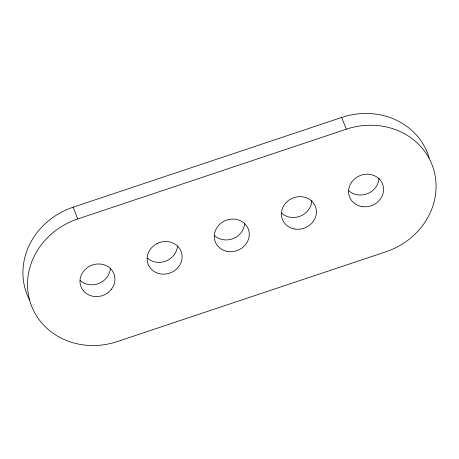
<?xml version="1.0" encoding="UTF-8"?>
<svg xmlns="http://www.w3.org/2000/svg" width="459" height="459" viewBox="0 0 459 459"><rect width="100%" height="100%" fill="white"/><g stroke="black" fill="none" stroke-linecap="round" stroke-linejoin="round"><path stroke-width="0.69" d="M29.703 300.249A70.818 64.392 -21.3 0 1 73.142 207.198L341.697 117.441A70.818 64.392 -21.3 0 1 429.188 158.108M77.732 218.966L346.281 129.208A70.818 64.392 -21.3 0 1 433.221 168.063A70.818 64.392 -21.3 0 1 385.858 251.802L117.303 341.559A70.818 64.392 -21.3 0 1 30.369 302.711A70.818 64.392 -21.3 0 1 77.732 218.966L73.142 207.198M341.697 117.441L346.281 129.208M378.979 178.132A17.706 16.099 -21.3 0 1 367.734 193.572A17.706 16.099 -21.3 0 1 348.771 190.692M244.676 223.022A17.706 16.099 -21.3 0 1 233.43 238.456A17.706 16.099 -21.3 0 1 214.468 235.576M311.827 200.577A17.706 16.099 -21.3 0 1 300.582 216.017A17.706 16.099 -21.3 0 1 281.619 213.137M177.495 246.104A17.706 16.099 -21.3 0 1 164.976 261.389L162.291 262.078A17.706 16.099 -21.3 0 1 147.322 258.021M110.378 267.907A17.706 16.099 -21.3 0 1 106.752 277.609L104.91 279.617A17.706 16.099 -21.3 0 1 80.17 280.466M111.342 289.382L109.5 291.385A17.706 16.099 -21.3 0 1 81.662 288.218L80.681 285.894A17.706 16.099 -21.3 0 1 85.443 269.175L87.577 267.442A17.706 16.099 -21.3 0 1 114.257 274.671L114.825 277.138A17.706 16.099 -21.3 0 1 111.342 289.382M157.11 243.58L154.729 244.997A17.706 16.099 -21.3 0 0 148.274 264.631A17.706 16.099 -21.3 0 0 166.881 273.851L169.566 273.162A17.706 16.099 -21.3 0 0 181.976 254.693L181.408 252.226A17.706 16.099 -21.3 0 0 157.11 243.58M361.962 206.584A17.706 16.099 -21.3 0 0 382.858 184.897A17.706 16.099 -21.3 0 0 353.396 180.043A17.706 16.099 -21.3 0 0 361.962 206.584M227.664 251.469A17.706 16.099 -21.3 0 0 248.56 229.781A17.706 16.099 -21.3 0 0 219.092 224.927A17.706 16.099 -21.3 0 0 227.664 251.469M294.81 229.03A17.706 16.099 -21.3 0 0 315.706 207.342A17.706 16.099 -21.3 0 0 286.244 202.482A17.706 16.099 -21.3 0 0 294.81 229.03"/></g></svg>
